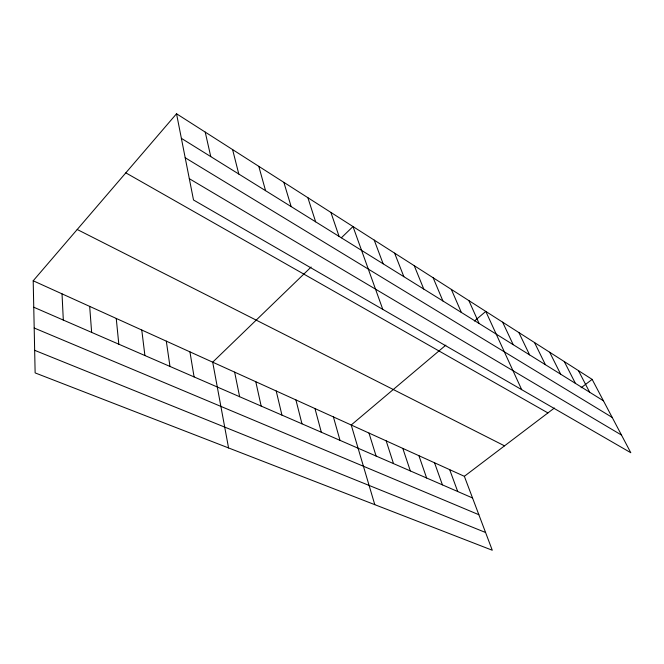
<?xml version="1.0" encoding="UTF-8"?>
<svg xmlns="http://www.w3.org/2000/svg" width="664" height="664" viewBox="0 0 664 664"><rect width="100%" height="100%" fill="white"/><g stroke="black" fill="none" stroke-linecap="round" stroke-linejoin="round"><path stroke-width="1" d="M33.2 280.781L464.36 476.312L492.273 550.24L35.134 372.902L33.2 280.781L176.533 113.76L592.147 379.385L630.8 452.724L193.506 199.98L176.533 113.76M311.117 267.036L212.696 362.179L228.565 447.943M341.354 237.795L352.999 226.54L382.788 309.382M445.859 345.131L351.223 425.001L374.786 504.657M474.445 321.002L485.799 311.416L521.688 389.66M464.36 476.312L554.374 408.036M581.108 387.759L592.147 379.385M34.661 350.318L485.575 532.495M34.196 328.008L478.86 514.724M33.756 307.224L472.527 497.959M77.215 229.495L504.524 445.843M125.828 172.856L547.924 412.925M189.315 178.682L621.496 435.061M185.198 157.742L612.191 417.415M181.372 138.328L603.427 400.79M578.452 370.628L589.649 392.225M564.3 361.581L575.406 383.36M549.668 352.235L560.665 374.197M534.528 342.558L545.401 364.702M518.858 332.539L529.598 354.875M502.623 322.164L513.206 344.682M468.875 300.601L479.101 323.476M451.329 289.388L461.347 312.437M433.135 277.759L442.921 300.975M414.245 265.683L423.773 289.064M394.615 253.142L403.861 276.689M374.222 240.102L383.145 263.807M449.677 469.647L457.704 491.509M434.538 462.783L442.415 484.861M418.926 455.703L426.628 478.005M330.904 212.422L339.088 236.409M402.807 448.399L410.335 470.917M386.174 440.854L393.495 463.596M307.88 197.706L315.641 221.826M368.985 433.061L376.09 456.035M283.86 182.359L291.156 206.595M333.403 416.917L340.009 440.348M258.794 166.34L265.567 190.684M314.977 408.567L321.318 432.222M232.607 149.599L238.791 174.043M295.92 399.927L301.971 423.815M276.207 390.98L281.934 415.108M205.218 132.095L210.762 156.604M255.789 381.725L261.168 406.077M234.633 372.13L239.629 396.715M189.937 351.862L194.087 376.92M166.307 341.147L169.976 366.437M141.764 330.016L144.91 355.539M116.242 318.438L118.814 344.201M89.681 306.394L91.64 332.39M62.026 293.853L63.312 320.073"/></g></svg>
